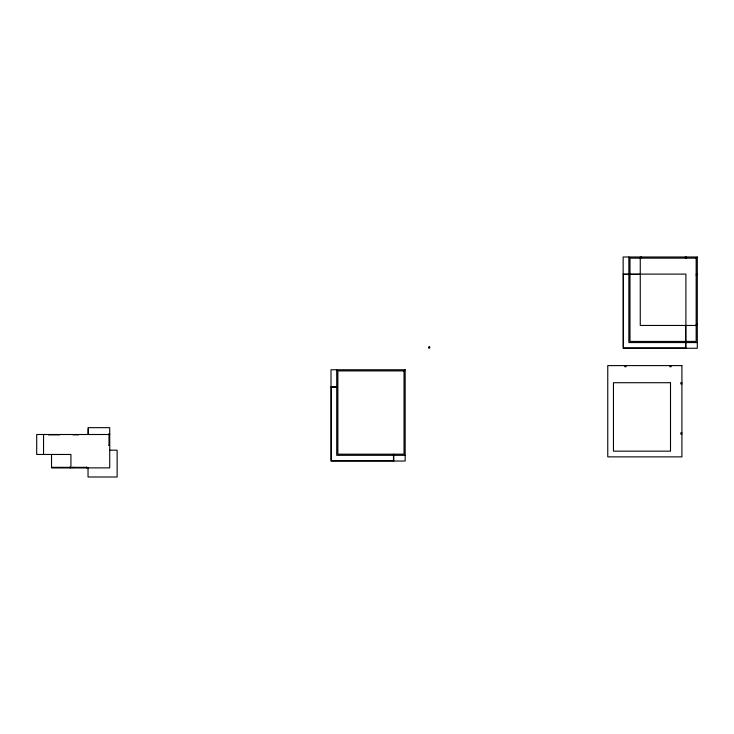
<?xml version="1.0" encoding="UTF-8"?>
<svg xmlns="http://www.w3.org/2000/svg" width="734" height="734" viewBox="0 0 734 734"><rect width="100%" height="100%" fill="white"/><g stroke="black" fill="none" stroke-linecap="round" stroke-linejoin="round"><path stroke-width="1.1" d="M623.148 274.112L685.895 274.112L685.895 348.265M696.162 274.112L697.3 274.112M640.259 274.397L623.432 274.397L623.432 347.98L685.611 347.98L685.611 325.456M696.162 275.259L697.3 275.259M696.162 324.309L697.3 324.309M697.3 325.456L640.259 325.456L640.259 257.001M697.3 342.567L628.854 342.567L628.854 257.001M681.914 382.717L680.767 382.717L680.767 383.854L681.914 383.854M331.016 386.873L336.722 386.873M336.915 387.157L331.309 387.157L331.309 460.741L393.479 460.741L393.479 455.108M681.914 432.913L680.767 432.913L680.767 434.051L681.914 434.051M108.852 433.932L109.715 433.932M109.715 434.5L36.7 434.5L36.7 454.465L70.923 454.465L70.923 467.87M48.389 434.84L59.803 434.84M72.923 434.84L78.621 434.84M108.852 445.336L109.715 445.336M109.715 450.19L117.128 450.19L117.128 476.999L88.034 476.999L88.034 467.87M405.168 455.319L336.722 455.319L336.722 369.762M52.041 467.356L70.069 467.356M72.923 467.356L86.612 467.356M51.875 467.53L70.069 467.53M72.923 467.53L86.612 467.53M686.464 257.001L686.464 258.148M685.317 257.001L685.317 258.148M671.069 365.605L671.069 366.743L669.931 366.743L669.931 365.605M641.397 257.001L641.397 258.148M626.01 365.605L626.01 366.743L624.873 366.743L624.873 365.605M393.763 454.181L393.763 461.025M109.366 433.932L109.366 445.336M109.201 433.932L109.201 445.336M88.374 429.087L88.374 433.932M88.034 434.5L88.034 427.656L109.715 427.656L109.715 467.87L51.527 467.87L51.527 454.465M86.612 467.017L86.612 467.87M72.923 467.017L72.923 467.87M70.069 467.017L70.069 467.87M43.545 434.5L43.545 454.465M697.3 257.001L623.148 257.001L623.148 348.265L697.3 348.265L697.3 257.001M696.162 258.148L629.992 258.148L629.992 341.42L696.162 341.42L696.162 258.148M429.729 346.962L428.592 346.962L428.592 348.109L429.729 348.109L429.729 346.962M681.914 365.605L607.761 365.605L607.761 456.869L681.914 456.869L681.914 365.605M405.168 369.762L331.016 369.762L331.016 461.025L405.168 461.025L405.168 369.762M404.03 370.899L337.86 370.899L337.86 454.181L404.03 454.181L404.03 370.899M670.5 382.717L613.459 382.717L613.459 451.162L670.5 451.162L670.5 382.717"/></g></svg>
